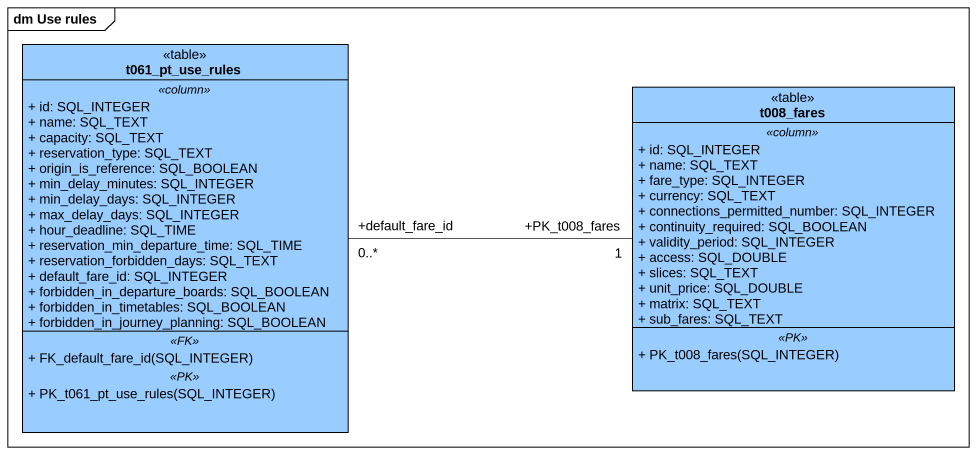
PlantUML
@startuml
mainframe dm Use rules
hide circle
hide empty members
skinparam classAttributeIconSize 0
class t061_pt_use_rules <<table>> #99CCFF {
  .. <<column>> ..
  + id: SQL_INTEGER
  + name: SQL_TEXT
  + capacity: SQL_TEXT
  + reservation_type: SQL_TEXT
  + origin_is_reference: SQL_BOOLEAN
  + min_delay_minutes: SQL_INTEGER
  + min_delay_days: SQL_INTEGER
  + max_delay_days: SQL_INTEGER
  + hour_deadline: SQL_TIME
  + reservation_min_departure_time: SQL_TIME
  + reservation_forbidden_days: SQL_TEXT
  + default_fare_id: SQL_INTEGER
  + forbidden_in_departure_boards: SQL_BOOLEAN
  + forbidden_in_timetables: SQL_BOOLEAN
  + forbidden_in_journey_planning: SQL_BOOLEAN
  .. <<FK>> ..
  + FK_default_fare_id(SQL_INTEGER)
  .. <<PK>> ..
  + PK_t061_pt_use_rules(SQL_INTEGER)
}
class t008_fares <<table>> #99CCFF {
  .. <<column>> ..
  + id: SQL_INTEGER
  + name: SQL_TEXT
  + fare_type: SQL_INTEGER
  + currency: SQL_TEXT
  + connections_permitted_number: SQL_INTEGER
  + continuity_required: SQL_BOOLEAN
  + validity_period: SQL_INTEGER
  + access: SQL_DOUBLE
  + slices: SQL_TEXT
  + unit_price: SQL_DOUBLE
  + matrix: SQL_TEXT
  + sub_fares: SQL_TEXT
  .. <<PK>> ..
  + PK_t008_fares(SQL_INTEGER)
}
t061_pt_use_rules "+default_fare_id\n0..*" -right- "+PK_t008_fares\n1" t008_fares
@enduml
